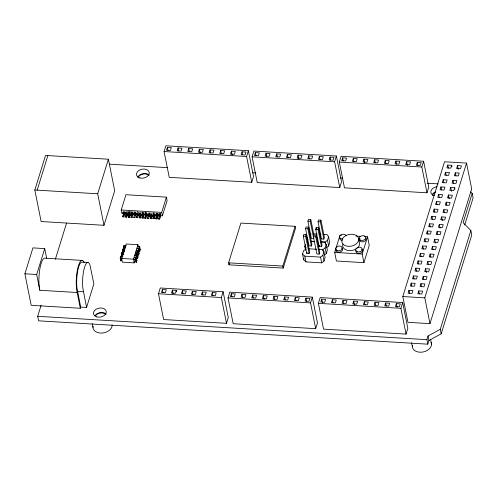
<?xml version="1.0" encoding="UTF-8"?>
<svg xmlns="http://www.w3.org/2000/svg" width="498" height="498" viewBox="0 0 498 498"><rect width="100%" height="100%" fill="white"/><g stroke="black" fill="none" stroke-linecap="round" stroke-linejoin="round"><path stroke-width="0.75" d="M34.829 190.006L45.53 155.451L108.396 159.223L114.689 190.746L103.995 225.301L41.129 221.529L34.829 190.006L97.695 193.778L103.995 225.301M37.169 190.149L47.87 155.594M87.959 262.44L82.064 262.085A16.664 4.233 -86.6 0 0 77.769 270.588A16.664 4.233 -86.6 0 0 76.953 287.825L80.676 307.085L80.315 308.268L31.2 305.318L24.9 273.8L32.924 247.88L44.708 248.589L46.663 258.344M80.315 308.268L77.165 292.507L39.834 290.266L36.69 274.504L44.708 248.589M470.753 191.898L472.197 193.38L463.14 222.637L470.859 230.549L440.288 329.29L428.043 336.007L428.946 340.52L427.813 344.174L38.601 320.824L37.699 316.311L41.135 305.212M55.34 259.321L66.57 223.054M97.695 193.778L108.396 159.223M86.571 307.44L93.861 283.885L89.989 265.104A16.664 4.233 -86.6 0 0 84.554 267.333A16.664 4.233 -86.6 0 0 82.842 288.18L86.571 307.44L80.676 307.085M144.831 214.794L121.923 213.418L121.232 209.982L125.957 194.718L166.425 197.146L167.116 200.582L162.392 215.846L146.356 214.881M123.025 212.939L123.442 211.364M122.738 216.68L123.398 214.507L124.568 214.607L123.94 216.873L122.738 216.68L123.94 216.873M122.763 216.804L123.429 214.657L123.056 212.795L124.22 212.864L124.606 214.725L123.361 214.632M124.618 211.432L124.183 213.013L123.018 212.914M124.562 214.582L124.176 212.864L122.994 212.795L123.367 214.657M125.776 213.107L126.187 211.526M125.49 216.848L126.15 214.675L127.314 214.769L126.691 217.041L125.49 216.848L126.691 217.041M125.515 216.966L126.181 214.825L125.807 212.957L126.965 213.032L125.745 212.957L126.119 214.819M127.37 211.6L126.934 213.175L125.77 213.082M126.666 216.916L127.314 214.744M130.121 211.762L129.673 213.194L130.109 215.055L129.443 217.203L128.266 217.134L128.932 214.987L128.496 213.125L128.938 211.694M129.187 211.096L128.528 213.269L129.685 213.343L130.14 211.887M128.266 217.134L128.901 214.837L130.065 214.937M129.443 217.203L130.059 214.912M132.866 211.93L132.424 213.362L132.86 215.223L131.615 215.124L131.248 213.287L131.69 211.855M131.727 211.936L131.273 213.437L132.437 213.505L132.891 212.048M131.018 217.296L131.653 215.005L132.817 215.099L132.194 217.371L130.993 217.178L132.194 217.371M120.815 260.828L121.331 259.165L121.717 259.19L121.201 260.846L120.815 260.828L120.223 257.902L120.746 256.215L122.776 256.339M121.805 256.545L121.344 254.291L121.867 252.604L123.896 252.729M122.919 252.934L122.464 250.675L122.981 248.988L125.017 249.112M124.039 249.317L123.579 247.064L124.102 245.377L126.131 245.502M135.176 213.524L135.562 215.242L134.946 217.533L133.763 217.464L134.404 215.167L135.612 215.385L134.367 215.292L133.999 213.455L134.441 212.024M120.746 256.215L120.286 258.157L121.637 258.269M121.4 254.546L121.923 252.884L122.303 252.909L121.792 254.571L122.191 256.57M122.981 248.988L122.52 250.93L124.55 251.079M124.102 245.377L123.641 247.319L124.027 247.344L124.425 249.342M134.479 212.104L134.024 213.598L135.188 213.673L135.643 212.216M135.182 213.642L135.618 212.092M124.344 249.43L124.687 248.321M135.325 259.271L134.211 262.882L122.421 262.172L121.68 258.45L126.156 243.995L137.94 244.705L138.388 246.94M122.496 256.682L122.838 255.574M137.436 211.594L136.776 213.767L137.94 213.835L138.369 212.26M136.489 217.508L137.149 215.335L138.32 215.429L137.697 217.701L136.489 217.508L137.697 217.701M136.514 217.626L137.18 215.485L136.745 213.617L137.977 213.717M139.938 212.353L139.527 213.928L140.685 214.003L141.121 212.422M139.266 217.794L139.932 215.646L139.558 213.785L140.722 213.854L141.108 215.721L140.442 217.863L139.266 217.794L139.901 215.497L141.065 215.597M140.442 217.863L141.065 215.572M143.86 215.883L142.652 215.665L142.017 217.956L143.194 218.031L143.86 215.883L142.615 215.783L142.247 213.947L142.689 212.515M142.727 212.596L142.279 214.096L143.436 214.165L143.897 212.708M142.017 217.956L142.683 215.815L142.31 213.947L143.468 214.022M143.872 212.59L143.424 214.022L143.779 215.883M143.194 218.031L143.81 215.734M164.085 151.541L165.865 145.783L248.378 150.732L253.532 176.522L251.745 182.28L169.239 177.332L164.085 151.541L246.597 156.49L251.745 182.28M145.428 215.976L144.999 214.115L145.441 212.683M145.03 214.258L145.69 212.086M144.769 218.124L145.404 215.827L146.568 215.927L145.945 218.192L144.744 218.006L145.945 218.192M146.617 212.752L146.175 214.184L146.611 216.051L145.366 215.951M146.642 212.876L146.188 214.333L145.024 214.233M167.384 147.34L166.494 150.215L170.422 150.452L171.318 147.576L167.384 147.34L167.982 150.328M134.211 262.882L133.464 259.159L137.94 244.705M148.192 212.845L147.775 214.401L148.939 214.495L149.369 212.92M147.775 214.426L148.97 214.352L149.363 216.213L148.118 216.113M147.52 218.286L148.155 215.995L149.319 216.088L148.697 218.361L147.495 218.168L148.697 218.361M148.952 214.47L149.394 213.038M135.773 257.821L136.446 255.655M136.894 254.21L137.566 252.044M138.014 250.594L138.687 248.427M136.763 255.343L137.106 254.235M138.052 251.179L137.709 252.281L138.245 254.951L138.631 254.97L139.141 253.314L138.556 250.338L136.527 250.214M133.918 259.414L135.854 259.533L136.371 257.871L135.985 257.852L135.475 259.508L136.004 262.178L136.39 262.197L135.798 259.253L136.321 257.566L134.292 257.441M136.589 255.897L137.124 258.562L137.51 258.587L136.919 255.636L137.436 253.949L135.406 253.831M138.631 254.97L138.033 252.025L138.556 250.338M138.83 248.67L139.359 251.334L139.745 251.359L139.154 248.409L139.677 246.722L137.647 246.603M137.492 254.26L136.975 255.922L135.039 255.804M136.583 250.5L138.612 250.619L138.089 252.305L136.159 252.187M139.726 247.033L139.21 248.695L137.28 248.577M150.527 214.588L150.944 213.013M136.004 262.178L136.52 260.516L136.906 260.541L136.39 262.197M137.124 258.562L137.635 256.9L138.027 256.924L137.51 258.587M138.245 254.951L138.755 253.289L139.141 253.314M139.359 251.334L139.876 249.672L139.608 248.34M139.745 251.359L140.262 249.697L139.677 246.722M150.24 218.336L150.9 216.157L152.071 216.257L151.448 218.522L150.24 218.336L151.423 218.404M150.265 218.454L150.931 216.306L150.558 214.445L151.722 214.514L152.108 216.381L151.448 218.522M152.12 213.082L151.691 214.663L150.521 214.563M153.309 214.607L154.473 214.682L154.859 216.543L154.199 218.69L153.017 218.616L153.683 216.474L153.247 214.607L153.695 213.175M153.938 212.584L153.278 214.756L154.436 214.825L154.872 213.25M153.017 218.616L153.652 216.325L154.822 216.418L154.199 218.69M157.623 213.412L157.181 214.843L157.611 216.711L156.945 218.852L155.768 218.784L156.434 216.636L155.999 214.775L156.44 213.343M156.478 213.424L156.03 214.918L157.187 214.993L157.53 216.705M155.768 218.784L156.403 216.487L157.567 216.586L156.945 218.852M157.187 214.993L157.648 213.536M178.047 147.981L177.157 150.857L181.085 151.093L181.982 148.217L178.047 147.981L178.645 150.969M159.186 216.804L158.812 214.937L159.97 215.012L160.362 216.873L159.117 216.779L158.75 214.937L159.192 213.505M158.781 215.086L159.229 213.586M160.312 216.723L159.696 219.02L158.52 218.946L159.155 216.655L160.319 216.748M160.375 213.58L159.926 215.012L160.281 216.873M160.393 213.698L159.939 215.155L158.775 215.061M162.392 215.846L161.701 212.409L166.425 197.146M188.711 148.616L187.821 151.498L191.749 151.734L192.645 148.852L188.711 148.616L189.308 151.61M199.374 149.257L198.484 152.139L202.412 152.376L203.309 149.493L199.374 149.257L200.121 152.998M158.476 293.752L160.263 287.993L223.129 291.766L228.277 317.556L226.497 323.314L163.63 319.542L158.476 293.752L221.342 297.524L226.497 323.314M162.379 289.556L161.489 292.438L165.417 292.675L166.307 289.792L162.379 289.556L162.977 292.55M210.038 149.898L209.148 152.78L213.076 153.011L213.972 150.135L210.038 149.898L210.635 152.886M172.358 290.153L171.468 293.036L175.396 293.272L176.286 290.39L172.358 290.153L173.105 293.895M220.701 150.539L219.811 153.415L223.739 153.652L224.635 150.776L220.701 150.539L221.299 153.527M182.336 290.757L181.446 293.633L185.374 293.87L186.264 290.994L182.336 290.757L182.934 293.745M231.365 151.174L230.474 154.056L234.402 154.293L235.299 151.411L231.365 151.174L232.112 154.915M192.315 291.355L191.425 294.231L195.353 294.467L196.249 291.591L192.315 291.355L192.913 294.343M242.04 151.815L241.144 154.697L245.078 154.934L245.968 152.052L242.04 151.815L242.638 154.81M202.3 291.953L201.404 294.835L205.338 295.065L206.228 292.189L202.3 291.953L202.898 294.941M246.597 156.49L248.378 150.732M252.094 156.82L253.88 151.062L336.387 156.011L341.541 181.801L339.76 187.559L257.248 182.61L252.094 156.82L334.606 161.769L339.76 187.559M255.399 152.618L254.503 155.501L258.437 155.737L259.327 152.855L255.399 152.618L255.997 155.606M212.279 292.55L211.389 295.432L215.317 295.669L216.207 292.787L212.279 292.55L212.876 295.544M228.588 262.82L240.889 223.079L295.109 226.329L295.507 228.339L283.206 268.073L228.987 264.824L228.588 262.82L282.808 266.069L283.206 268.073M228.987 264.824L229.441 263.349M221.342 297.524L223.129 291.766M266.063 153.26L265.166 156.135L269.101 156.372L269.991 153.496L266.063 153.26L266.66 156.248M228.022 297.922L229.808 292.164L312.314 297.113L317.469 322.909L315.688 328.668L233.176 323.719L228.022 297.922L310.534 302.877L315.688 328.668M231.327 293.727L230.431 296.603L234.365 296.839L235.255 293.957L231.327 293.727L231.925 296.715M276.726 153.901L275.83 156.777L279.764 157.013L280.654 154.131L276.726 153.901L277.324 156.889M241.991 294.362L241.094 297.244L245.028 297.48L245.919 294.598L241.991 294.362L242.588 297.356M287.39 154.536L286.493 157.418L290.427 157.654L291.318 154.772L287.39 154.536L287.987 157.53M252.654 295.003L251.758 297.885L255.692 298.121L256.582 295.239L252.654 295.003L253.252 297.991M298.053 155.177L297.157 158.059L301.091 158.296L301.981 155.413L298.053 155.177L298.8 158.918M263.317 295.644L262.421 298.52L266.355 298.756L267.245 295.88L263.317 295.644L264.065 299.379M308.716 155.818L307.82 158.694L311.754 158.93L312.644 156.055L308.716 155.818L309.314 158.806M282.808 266.069L295.109 226.329M273.981 296.285L273.085 299.161L277.019 299.398L277.909 296.515L273.981 296.285L274.579 299.273M319.38 156.459L318.483 159.335L322.418 159.572L323.308 156.696L319.38 156.459L319.977 159.447M303.288 236.145L303.824 234.421L306.177 234.564L309.613 251.758L309.077 253.482L306.724 253.339L303.288 236.145L305.641 236.289L309.077 253.482M305.554 228.675L306.083 226.951L308.443 227.088L311.879 244.288L311.343 246.012L308.984 245.869L305.554 228.675L307.907 228.819L311.343 246.012M310.802 219.543L310.266 221.274L313.703 238.467L311.35 238.324L307.913 221.131L308.449 219.4L310.802 219.543L313.939 235.243M284.644 296.92L283.748 299.802L287.682 300.039L288.572 297.157L284.644 296.92L285.242 299.914M330.05 157.094L329.159 159.976L333.087 160.213L333.977 157.331L330.05 157.094L330.647 160.088M305.641 236.289L306.177 234.564M307.907 228.819L308.443 227.088M322.48 249.623L323.943 251.826L325.088 257.559L324.017 261.014L321.696 262.838L305.996 261.892L303.668 259.794L302.523 254.061L303.593 250.606L305.971 249.336M305.504 250.177L304.788 246.591L305.43 244.518M307.577 237.664L307.148 239.046L308.075 239.887M303.668 259.794L304.091 258.412M334.606 161.769L336.387 156.011M306.724 253.339L307.079 252.187M313.423 236.755L313.958 235.031L316.317 235.168L319.753 252.362L319.218 254.092L316.859 253.949L313.423 236.755L315.782 236.899L319.218 254.092M315.688 229.285L316.224 227.555L318.583 227.698L322.019 244.892L321.484 246.622L319.125 246.479L315.688 229.285L318.048 229.429L321.484 246.622M318.048 221.741L318.583 220.01L320.942 220.153L324.379 237.347L323.843 239.077L321.484 238.934L318.048 221.741L320.407 221.878L323.843 239.077M295.308 297.561L294.411 300.443L298.346 300.68L299.236 297.798L295.308 297.561L295.905 300.549M318.048 229.429L318.583 227.698M320.407 221.878L320.942 220.153M315.782 236.899L316.317 235.168M339.319 162.055L341.105 156.291L423.611 161.246L428.766 187.036L426.985 192.794L344.473 187.846L339.319 162.055L421.831 167.004L426.985 192.794M342.624 157.854L341.728 160.73L345.662 160.966L346.552 158.09L342.624 157.854L343.222 160.842M319.125 246.479L319.479 245.327M305.977 298.202L305.087 301.085L309.015 301.315L309.905 298.439L305.977 298.202L306.575 301.19M324.017 261.014L322.872 255.281L323.943 251.826M324.54 254.908L326.283 253.544L325.138 247.811L326.209 244.356L324.746 242.153L320.917 241.922M326.321 247.817L328.643 246L327.497 240.266L328.568 236.811L327.105 234.602L323.277 234.371M353.287 158.489L352.391 161.371L356.325 161.607L357.215 158.725L353.287 158.489L353.885 161.483M310.534 302.877L312.314 297.113M326.283 253.544L327.354 250.089L326.209 244.356M328.643 246L329.713 242.545L328.568 236.811M318.39 303.344L320.177 297.586L402.683 302.535L407.837 328.331L406.057 334.09L323.544 329.141L318.39 303.344L400.902 308.299L406.057 334.09M364.486 236.6L367.543 236.787L369.261 245.383L363.907 262.658L336.405 261.008L334.687 252.411L340.041 235.137L341.566 235.224M363.951 159.13L363.054 162.012L366.989 162.248L367.879 159.366L363.951 159.13L364.698 162.871M321.696 299.142L320.799 302.025L324.727 302.261L325.624 299.379L321.696 299.142L322.436 302.884M374.614 159.771L373.718 162.653L377.652 162.883L378.542 160.007L374.614 159.771L375.212 162.759M332.359 299.784L331.463 302.666L335.391 302.902L336.287 300.02L332.359 299.784L332.957 302.778M385.278 160.412L384.381 163.288L388.315 163.525L389.206 160.649L385.278 160.412L385.875 163.4M343.022 300.425L342.126 303.307L346.054 303.537L346.95 300.661L343.022 300.425L343.62 303.413M363.907 262.658L362.189 254.061L367.543 236.787M395.941 161.047L395.045 163.929L398.979 164.166L399.869 161.284L395.941 161.047L396.539 164.041M353.686 301.066L352.789 303.942L356.717 304.178L357.614 301.302L353.686 301.066L354.433 304.801M406.605 161.688L405.708 164.57L409.642 164.807L410.533 161.925L406.605 161.688L407.352 165.429M364.349 301.701L363.453 304.583L367.381 304.82L368.277 301.937L364.349 301.701L364.947 304.695M417.274 162.329L416.384 165.212L420.312 165.448L421.202 162.566L417.274 162.329L417.872 165.317M375.013 302.342L374.116 305.224L378.044 305.461L378.941 302.579L375.013 302.342L375.61 305.336M421.831 167.004L423.611 161.246M385.676 302.983L384.78 305.865L388.708 306.096L389.604 303.22L385.676 302.983L386.274 305.971M396.346 303.624L395.456 306.5L399.384 306.737L400.274 303.861L396.346 303.624L397.093 307.359M402.814 296.54L444.533 161.775L466.533 163.095L471.687 188.885L429.967 323.65L407.968 322.33L402.814 296.54L424.813 297.86L429.967 323.65M400.902 308.299L402.683 302.535M408.983 290.309L408.092 293.191L412.02 293.428L412.91 290.546L408.983 290.309L409.593 293.347M411.211 283.113L410.321 285.995L414.249 286.226L415.139 283.35L411.211 283.113L411.821 286.145M413.44 275.911L412.549 278.793L416.477 279.029L417.368 276.147L413.44 275.911L414.05 278.948M415.849 268.136L414.959 271.018L418.886 271.254L419.777 268.372L415.849 268.136L416.453 271.173M418.077 260.94L417.187 263.822L421.115 264.052L422.005 261.176L418.077 260.94L418.681 263.971M420.393 253.451L419.503 256.333L423.431 256.57L424.321 253.687L420.393 253.451L421.003 256.489M422.715 245.962L421.818 248.844L425.753 249.081L426.643 246.199L422.715 245.962L423.319 249M424.943 238.766L424.047 241.648L427.981 241.879L428.871 239.003L424.943 238.766L425.547 241.798M427.346 230.991L426.456 233.873L430.384 234.104L431.274 231.228L427.346 230.991L427.956 234.023M429.575 223.795L428.685 226.671L432.613 226.907L433.503 224.025L429.575 223.795L430.185 226.827M431.897 216.306L431 219.182L434.935 219.419L435.825 216.543L431.897 216.306L432.501 219.338M434.125 209.104L433.229 211.986L437.163 212.223L438.053 209.341L434.125 209.104L434.729 212.142M436.441 201.622L435.551 204.497L439.479 204.734L440.369 201.852L436.441 201.622L437.045 204.653M438.67 194.419L437.779 197.301L441.707 197.538L442.598 194.656L438.67 194.419L439.273 197.457M440.985 186.931L440.095 189.813L444.023 190.049L444.913 187.167L440.985 186.931L441.595 189.968M443.214 179.734L442.324 182.61L446.252 182.847L447.142 179.971L443.214 179.734L443.824 182.766M445.536 172.246L444.639 175.128L448.574 175.364L449.464 172.482L445.536 172.246L446.14 175.284M447.764 165.05L446.868 167.926L450.802 168.162L451.692 165.286L447.764 165.05L448.368 168.081M418.725 290.894L417.834 293.776L421.762 294.013L422.653 291.131L418.725 290.894L419.328 293.932M420.953 283.698L420.063 286.574L423.991 286.811L424.881 283.935L420.953 283.698L421.563 286.73M423.182 276.496L422.292 279.378L426.22 279.615L427.11 276.732L423.182 276.496L423.792 279.534M425.591 268.721L424.701 271.603L428.629 271.84L429.519 268.957L425.591 268.721L426.35 272.518M427.819 261.525L426.929 264.401L430.857 264.637L431.747 261.761L427.819 261.525L428.423 264.556M430.135 254.036L429.245 256.918L433.173 257.155L434.063 254.273L430.135 254.036L430.745 257.074M432.451 246.547L431.561 249.43L435.489 249.666L436.385 246.784L432.451 246.547L433.061 249.585M434.679 239.351L433.789 242.227L437.717 242.464L438.614 239.588L434.679 239.351L435.439 243.142M437.088 231.576L436.198 234.452L440.126 234.689L441.016 231.813L437.088 231.576L437.698 234.608M439.317 224.374L438.427 227.256L442.355 227.493L443.245 224.61L439.317 224.374L440.076 228.171M441.633 216.891L440.742 219.767L444.67 220.004L445.567 217.128L441.633 216.891L442.392 220.682M443.867 209.689L442.971 212.571L446.899 212.808L447.795 209.926L443.867 209.689L444.471 212.727M446.183 202.2L445.293 205.083L449.221 205.319L450.111 202.437L446.183 202.2L446.787 205.238M448.412 195.004L447.521 197.887L451.449 198.117L452.34 195.241L448.412 195.004L449.171 198.795M450.727 187.516L449.837 190.398L453.765 190.634L454.655 187.752L450.727 187.516L451.487 191.313M452.956 180.32L452.066 183.196L455.994 183.432L456.884 180.556L452.956 180.32L453.566 183.351M455.278 172.831L454.381 175.713L458.316 175.95L459.206 173.067L455.278 172.831L455.882 175.862M457.506 165.635L456.61 168.511L460.544 168.747L461.434 165.865L457.506 165.635L458.26 169.426M424.813 297.86L466.533 163.095M427.813 344.174L426.911 339.661L428.043 336.007M464.721 224.953L473.1 197.893L472.197 193.38M428.946 340.52L441.191 333.803L471.755 235.062L470.859 230.549M320.693 241.816L325.175 242.09L327.497 240.266M318.652 249.392L322.816 249.635L325.138 247.811M302.523 254.061L304.851 256.165L320.55 257.105L322.872 255.281M309.407 234.956L311.188 234.004M109.292 164.159L167.459 167.645M252.766 172.762L255.866 172.949M340.402 178.023L342.724 178.16M427.259 183.233L438.115 183.88M121.232 209.982L161.701 212.409M307.913 221.131L310.266 221.274M128.559 213.125L129.717 213.194L128.496 213.125M131.677 215.155L131.31 213.287L132.468 213.362L132.779 215.223M136.807 213.617L137.971 213.692L138.357 215.553L137.112 215.453M145.061 214.115L146.219 214.184L144.999 214.115M131.248 213.287L132.474 213.387M133.999 213.455L135.226 213.549L134.055 213.455L134.429 215.317M140.722 213.879L139.496 213.785L139.87 215.646M142.247 213.947L143.474 214.047M148.977 214.377L147.75 214.277L148.118 216.138L147.813 214.277M151.728 214.538L150.502 214.445L150.869 216.306L152.108 216.381M153.247 214.607L154.473 214.706M155.999 214.775L157.225 214.868L156.061 214.775L156.434 216.636L157.611 216.711M158.75 214.937L159.976 215.036M126.112 214.794L127.357 214.893M128.864 214.962L130.109 215.055M139.863 215.622L141.108 215.721M153.614 216.449L154.859 216.543M128.241 217.01L129.418 217.084M139.241 217.676L140.424 217.744M141.992 217.838L143.169 217.906M152.992 218.498L154.175 218.566M155.743 218.666L156.92 218.734M356.082 236.096L360.664 236.369M313.317 233.774L317.145 234.004M319.448 234.141L320.98 234.234M310.97 241.237L314.711 241.462M310.957 241.325L314.786 241.555M308.692 248.795L316.834 249.274M334.687 252.411L362.189 254.061M124.158 245.657L126.094 245.775M137.703 246.884L139.733 247.008M123.579 247.064L125.614 247.182M123.635 247.344L124.992 247.425M137.124 248.29L139.154 248.409M139.876 249.672L140.262 249.697M123.043 249.274L123.423 249.293M138.226 250.625L138.606 250.643M122.464 250.675L124.494 250.799M136.004 251.901L138.033 252.025M135.462 254.111L137.498 254.235M121.344 254.291L123.373 254.41M121.4 254.571L123.429 254.696M134.883 255.518L136.919 255.636M120.802 256.501L122.738 256.613M134.348 257.727L136.377 257.846M120.223 257.902L122.253 258.026M133.769 259.128L135.798 259.253M121.68 258.45L133.464 259.159M82.176 260.404L44.851 258.163A18.351 4.656 -86.6 0 0 39.715 269.779A18.351 4.656 -86.6 0 0 39.834 290.266M24.9 273.8L36.69 274.504M77.539 291.367L83.427 291.722M37.699 316.311L426.911 339.661M304.788 246.591L306.183 247.855M451.692 165.286L451.997 166.799M454.655 187.752L454.96 189.271M440.288 329.29L441.191 333.803M430.596 339.58L431.505 344.13M411.572 342.805L412.332 346.596M358.703 239.146A8.547 5.945 -11.3 0 1 346.396 246.037A8.547 5.945 -11.3 0 1 345.662 235.716A8.547 5.945 -11.3 0 1 358.703 239.146L359.562 243.441A8.547 5.945 -11.3 0 1 357.857 247.543M325.175 242.09L325.605 244.238M322.816 249.635L323.102 251.067M316.224 227.555L316.523 229.055M320.55 257.105L321.696 262.838M304.851 256.165L305.996 261.892M176.286 290.39L176.585 291.89M159.696 219.02L158.52 218.946M151.678 214.514L152.033 216.375M148.927 214.352L149.282 216.213M140.679 213.854L141.027 215.715M134.946 217.533L133.763 217.464M129.679 213.318L130.028 215.055M137.436 253.949L138.027 256.924M136.321 257.566L136.906 260.541M126.928 213.032L127.276 214.893M124.805 247.014L125.073 248.346M123.691 250.631L123.952 251.963M122.906 250.955L123.305 252.953M121.867 252.604L122.452 255.549M120.672 258.182L121.201 260.846M92.217 323.644L92.977 327.435M95.043 315.545A6.511 4.532 -11.3 0 1 106.199 314.114M434.262 195.633A6.511 4.532 -11.3 0 1 430.982 190.908A6.511 4.532 -11.3 0 1 437.02 186.738M138.064 176.578A6.511 4.532 -11.3 0 1 149.219 175.14M432.469 194.239A6.511 4.532 -11.3 0 1 435.738 191.805M341.709 248.023A3.355 2.334 -11.3 0 1 339.978 252.088A3.355 2.334 -11.3 0 1 336.094 249.473M365.731 238.1A3.355 2.334 -11.3 0 1 362.644 241.854A3.355 2.334 -11.3 0 1 359.986 238.505M361.654 249.162A3.355 2.334 -11.3 0 1 359.93 253.233A3.355 2.334 -11.3 0 1 356.039 250.619M357.39 247.992A8.547 5.945 -11.3 0 1 347.255 250.332A8.547 5.945 -11.3 0 1 342.842 244.169M342.188 240.403A3.355 2.334 -11.3 0 1 339.873 238.287M342.755 238.99A3.355 2.334 -11.3 0 1 339.586 237.06A3.355 2.334 -11.3 0 1 342.468 234.328A3.355 2.334 -11.3 0 1 346.141 235.778M77.165 292.507A18.351 4.656 -86.6 0 1 77.781 268.179A18.351 4.656 -86.6 0 1 84.174 262.701M432.432 195.453A5.945 4.133 -11.3 0 1 435.034 192.577M431.081 342.419A9.692 6.742 -11.3 0 1 422.702 352.067A9.692 6.742 -11.3 0 1 412.412 345.4M112.15 324.97A9.692 6.742 -11.3 0 1 102.096 333.056A9.692 6.742 -11.3 0 1 93.058 326.24M95.541 315.682A5.945 4.133 -11.3 0 1 105.725 314.375M138.027 177.792A5.945 4.133 -11.3 0 1 142.777 174.119A5.945 4.133 -11.3 0 1 148.746 175.402M96.836 316.946A6.511 4.532 -11.3 0 0 106.286 311.767A6.511 4.532 -11.3 0 0 96.407 309.065A6.511 4.532 -11.3 0 0 96.836 316.946M139.863 177.973A6.511 4.532 -11.3 0 0 149.307 172.794A6.511 4.532 -11.3 0 0 139.428 170.098A6.511 4.532 -11.3 0 0 139.863 177.973M337.19 250.594A3.355 2.334 -11.3 0 0 342.294 248.197A3.355 2.334 -11.3 0 0 337.439 246.491A3.355 2.334 -11.3 0 0 337.19 250.594M360.714 240.223A3.355 2.334 -11.3 0 0 365.818 237.82A3.355 2.334 -11.3 0 0 360.963 236.12A3.355 2.334 -11.3 0 0 360.714 240.223M357.141 251.739A3.355 2.334 -11.3 0 0 362.239 249.336A3.355 2.334 -11.3 0 0 357.39 247.637A3.355 2.334 -11.3 0 0 357.141 251.739"/></g></svg>
